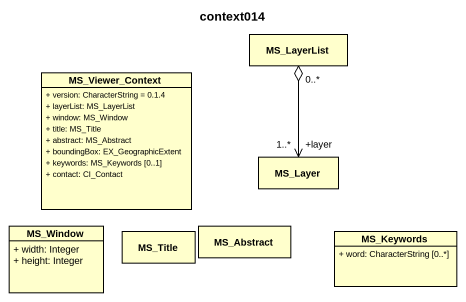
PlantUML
@startuml
title context014
hide circle
hide empty members
skinparam classAttributeIconSize 0
class MS_Viewer_Context {
  + version: CharacterString = 0.1.4
  + layerList: MS_LayerList
  + window: MS_Window
  + title: MS_Title
  + abstract: MS_Abstract
  + boundingBox: EX_GeographicExtent
  + keywords: MS_Keywords [0..1]
  + contact: CI_Contact
}
class MS_LayerList
class MS_Layer
class MS_Window {
  + width: Integer
  + height: Integer
}
class MS_Title
class MS_Abstract
class MS_Keywords {
  + word: CharacterString [0..*]
}
MS_LayerList "0..*" o--> "+layer\n1..*" MS_Layer
@enduml
